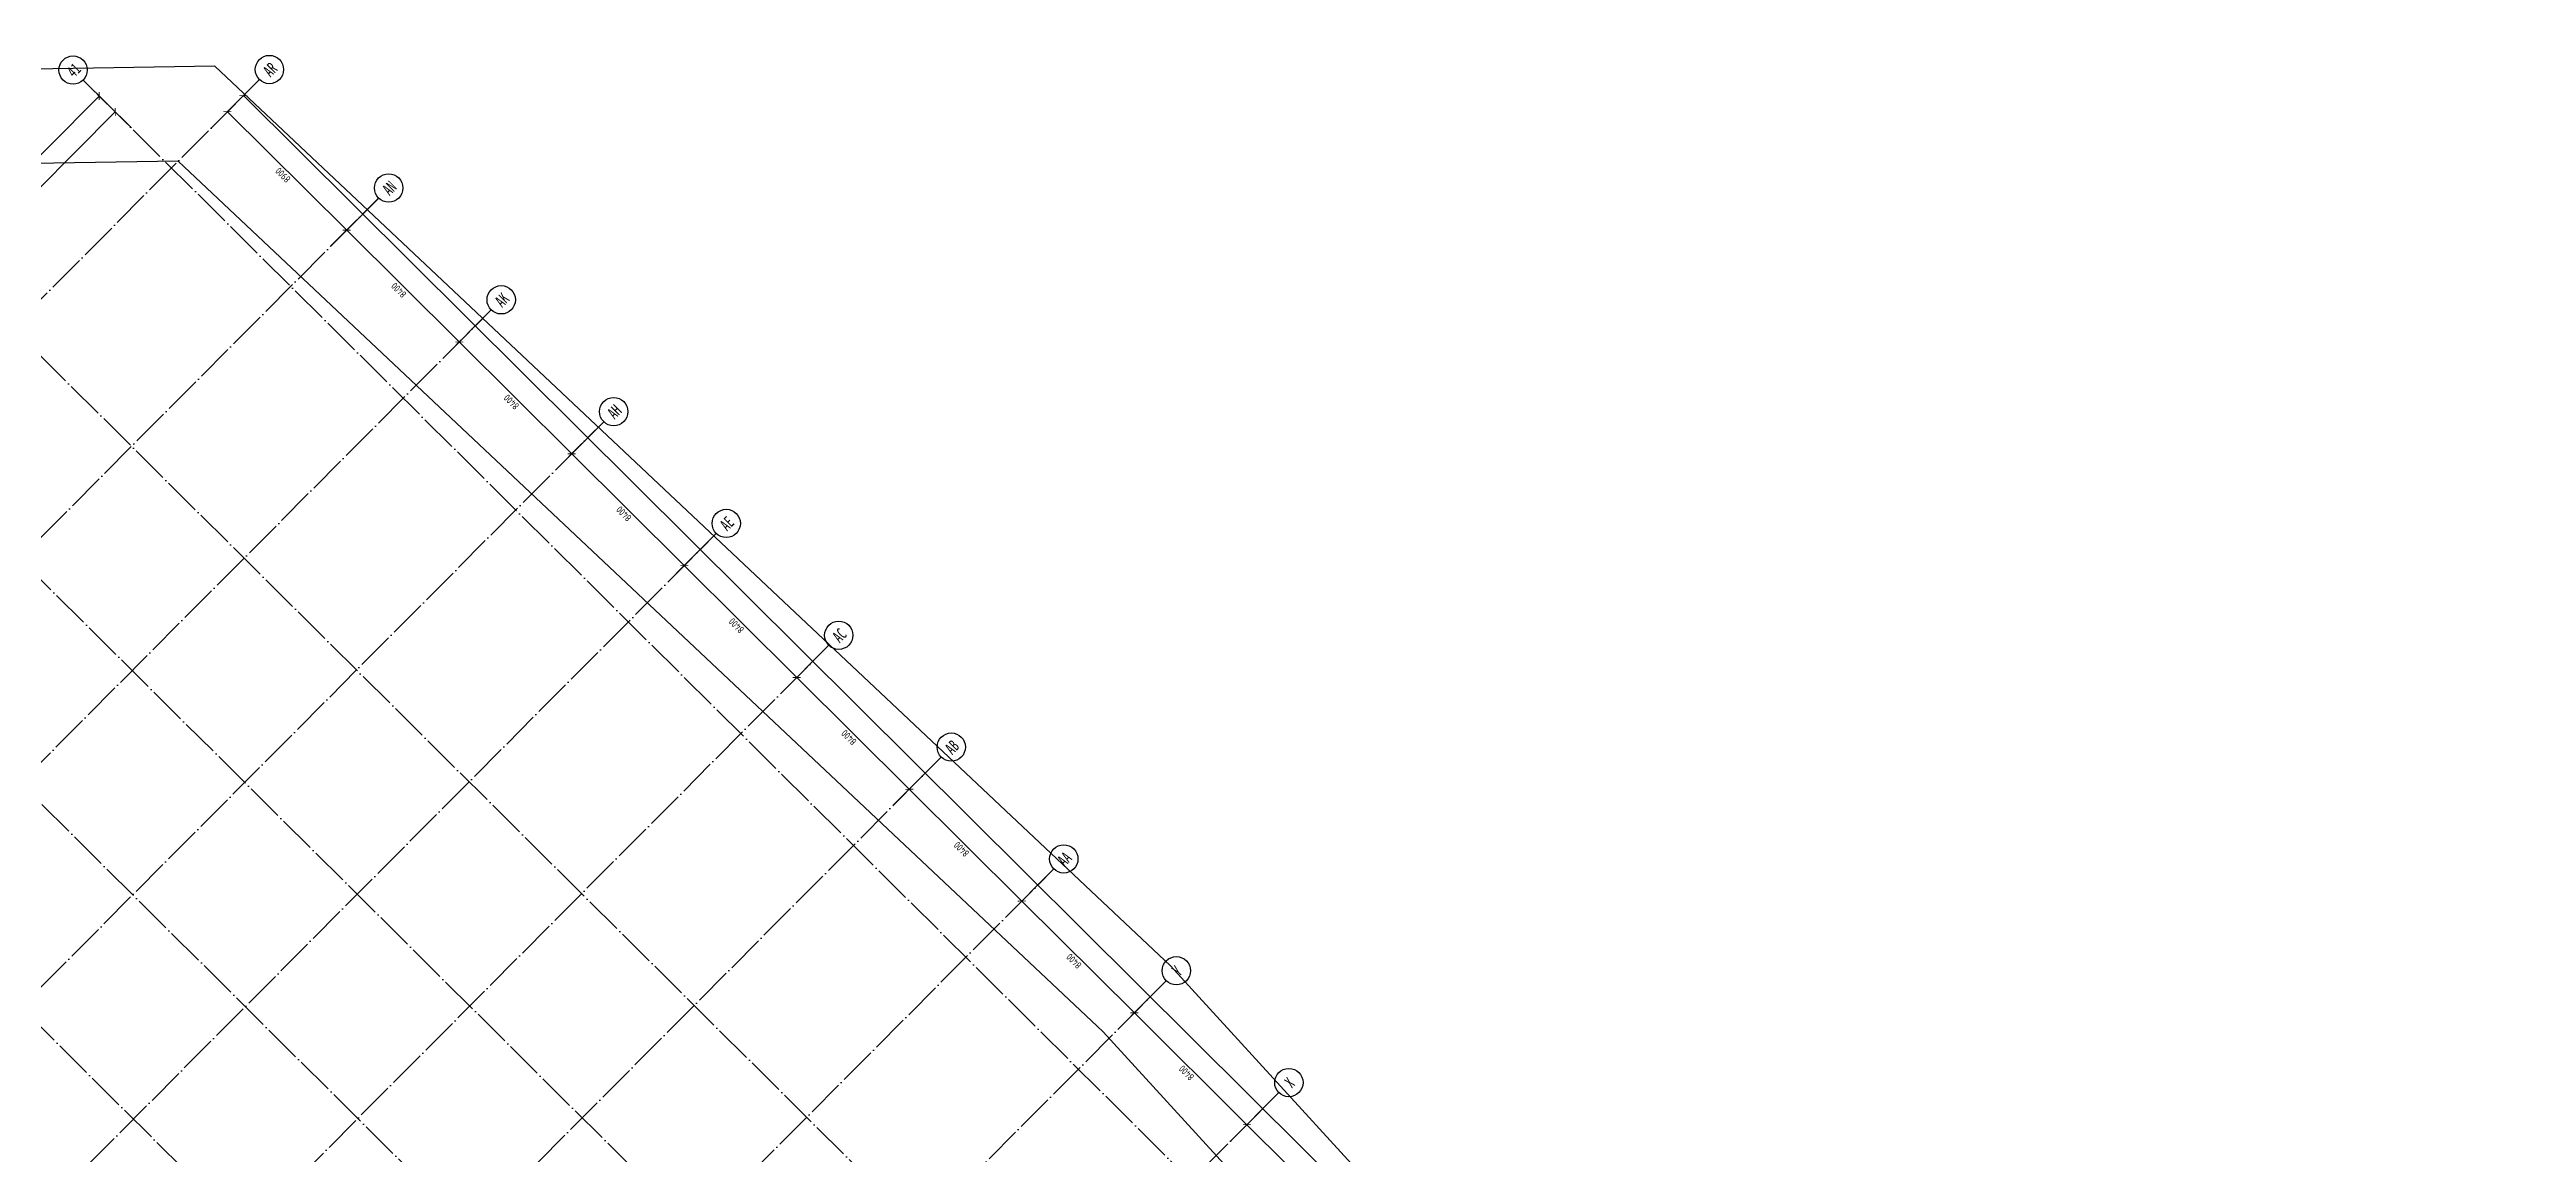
# Model space of a CAD drawing. Extents: x 517634312 to 520012312, y 3499191844 to 3500891844.
# Drawn here: x 518837176 to 518968283, y 3499988429 to 3500046911 of the extents above; entities that cross this region are included whole.
import ezdxf
from ezdxf.enums import TextEntityAlignment as Align

# ---------------------------------------------------------------- set-up
doc = ezdxf.new("R2010")
doc.units = 0
doc.header["$LTSCALE"] = 1000
doc.header["$MEASUREMENT"] = 0
doc.header["$PDMODE"] = 1
doc.linetypes.add('CENTER', pattern=[2, 1.25, -0.25, 0.25, -0.25])
doc.linetypes.add('DOTE', pattern=[2.42, 2, -0.2, 0.02, -0.2])
doc.layers.get('0').update_dxf_attribs({"linetype": 'CONTINUOUS'})
doc.layers.get('DEFPOINTS').update_dxf_attribs({"color": 8, "linetype": 'CONTINUOUS'})
for name, color, linetype in [('AD-AXIS-CRCL', 3, 'CONTINUOUS'), ('AD-AXIS-DIMS', 3, 'CONTINUOUS'), ('AD-AXIS-NUMB', 255, 'CONTINUOUS'), ('XD-AXIS-AXIS', 1, 'CENTER')]:
    doc.layers.add(name, color=color, linetype=linetype)
doc.styles.add('TH-STYLE1', font='', dxfattribs={"width": 0.7})
doc.styles.add('TH-STYLE3', font='tssdeng', dxfattribs={"width": 0.7, "bigfont": 'tssdchn'})
doc.styles.get('TH-STYLE1').set_extended_font_data('STFangsong')
doc.dimstyles.new('TH-DIM150', dxfattribs={"dimscale": 150, "dimtxt": 2.5, "dimasz": 2, "dimexe": 1, "dimexo": 1, "dimgap": 0.8, "dimtad": 1, "dimdec": 0, "dimdsep": 46, "dimtxsty": 'TH-STYLE3', "dimblk1": 'ARCHTICK', "dimblk2": 'ARCHTICK', "dimsah": 1, "dimcen": -1, "dimclrd": 256, "dimclre": 256, "dimclrt": 256, "dimazin": 0, "dimtfac": 1, "dimtdec": 0, "dimtix": 1, "dimtmove": 2, "dimatfit": 0, "dimldrblk": 'ARCHTICK', "dimfxl": 0, "dimtolj": 1, "dimtzin": 0, "dimlwd": -1, "dimlwe": -1, "dimarcsym": 0})

# ---------------------------------------------------------------- blocks, each defined once
blk = doc.blocks.new('sggfdagfdagdaf')
at = {"layer": 'XD-AXIS-AXIS', "linetype": 'DOTE'}
for p, q in [((-1303152, -534624), (-1303152, -352224)), ((-1294752, -534624), (-1294752, -352224)), ((-1286352, -534624), (-1286352, -352224)), ((-1277952, -534624), (-1277952, -352224)), ((-1266002, -534624), (-1266002, -352224)), ((-1449152, -358824), (-1259402, -358824)), ((-1350152, -367724), (-1259402, -367724)), ((-1350152, -376124), (-1259402, -376124)), ((-1350152, -384524), (-1259402, -384524)), ((-1350152, -392924), (-1259402, -392924)), ((-1350152, -401324), (-1259402, -401324)), ((-1350152, -409724), (-1259402, -409724)), ((-1350152, -418124), (-1259402, -418124)), ((-1350152, -426524), (-1259402, -426524)), ((-1449152, -434924), (-1259402, -434924))]:
    blk.add_line(p, q, dxfattribs=at)
blk = doc.blocks.new('_ArchTick')
at = {"color": 0, "linetype": 'ByBlock', "const_width": 0.15}
blk.add_lwpolyline([(-0.5, -0.5), (0.5, 0.5)], dxfattribs=at)
blk = doc.blocks.new('*D16')
at = {"layer": 'AD-AXIS-DIMS', "transparency": 16777216}
for p, q in [((518900130, 3499989529), (518900659, 3499990061)), ((518906509, 3499984031), (518900553, 3499989954)), ((518906086, 3499983606), (518906615, 3499984137))]:
    blk.add_line(p, q, dxfattribs=at)
at = {"layer": 'DEFPOINTS', "color": 0, "transparency": 16777216}
for p in [(518900553, 3499989954), (518899707, 3499989103), (518905663, 3499983180)]:
    blk.add_point(p, dxfattribs=at)
at = {"layer": 'AD-AXIS-DIMS', "transparency": 16777216, "xscale": 300, "yscale": 300, "zscale": 300}
for p, rotation in [((518900553, 3499989954), 135.1572922593425), ((518906509, 3499984031), 315.1572922593425)]:
    blk.add_blockref('_ArchTick', p, dxfattribs=dict(at, rotation=rotation))
at = {"layer": 'AD-AXIS-DIMS', "transparency": 16777216, "insert": (518903314, 3499986775), "char_height": 375, "attachment_point": 5, "rotation": 135.15729, "style": 'TH-STYLE3'}
blk.add_mtext('\\A1;8400', dxfattribs=at)
blk = doc.blocks.new('*D17')
at = {"layer": 'AD-AXIS-DIMS', "transparency": 16777216}
for p, q in [((518894174, 3499995452), (518894703, 3499995984)), ((518900553, 3499989954), (518894597, 3499995878)), ((518900130, 3499989529), (518900659, 3499990061))]:
    blk.add_line(p, q, dxfattribs=at)
at = {"layer": 'DEFPOINTS', "color": 0, "transparency": 16777216}
for p in [(518894597, 3499995878), (518893751, 3499995027), (518899707, 3499989103)]:
    blk.add_point(p, dxfattribs=at)
at = {"layer": 'AD-AXIS-DIMS', "transparency": 16777216, "xscale": 300, "yscale": 300, "zscale": 300}
for p, rotation in [((518894597, 3499995878), 135.1572922593425), ((518900553, 3499989954), 315.1572922593425)]:
    blk.add_blockref('_ArchTick', p, dxfattribs=dict(at, rotation=rotation))
at = {"layer": 'AD-AXIS-DIMS', "transparency": 16777216, "insert": (518897358, 3499992698), "char_height": 375, "attachment_point": 5, "rotation": 135.15729, "style": 'TH-STYLE3'}
blk.add_mtext('\\A1;8400', dxfattribs=at)
blk = doc.blocks.new('*D18')
at = {"layer": 'AD-AXIS-DIMS', "transparency": 16777216}
for p, q in [((518888218, 3500001376), (518888747, 3500001907)), ((518894597, 3499995878), (518888641, 3500001801)), ((518894174, 3499995452), (518894703, 3499995984))]:
    blk.add_line(p, q, dxfattribs=at)
at = {"layer": 'DEFPOINTS', "color": 0, "transparency": 16777216}
for p in [(518888641, 3500001801), (518887795, 3500000950), (518893751, 3499995027)]:
    blk.add_point(p, dxfattribs=at)
at = {"layer": 'AD-AXIS-DIMS', "transparency": 16777216, "xscale": 300, "yscale": 300, "zscale": 300}
for p, rotation in [((518888641, 3500001801), 135.1572922593425), ((518894597, 3499995878), 315.1572922593425)]:
    blk.add_blockref('_ArchTick', p, dxfattribs=dict(at, rotation=rotation))
at = {"layer": 'AD-AXIS-DIMS', "transparency": 16777216, "insert": (518891402, 3499998621), "char_height": 375, "attachment_point": 5, "rotation": 135.15729, "style": 'TH-STYLE3'}
blk.add_mtext('\\A1;8400', dxfattribs=at)
blk = doc.blocks.new('*D19')
at = {"layer": 'AD-AXIS-DIMS', "transparency": 16777216}
for p, q in [((518882262, 3500007299), (518882791, 3500007831)), ((518888641, 3500001801), (518882685, 3500007724)), ((518888218, 3500001376), (518888747, 3500001907))]:
    blk.add_line(p, q, dxfattribs=at)
at = {"layer": 'DEFPOINTS', "color": 0, "transparency": 16777216}
for p in [(518882685, 3500007724), (518881839, 3500006874), (518887795, 3500000950)]:
    blk.add_point(p, dxfattribs=at)
at = {"layer": 'AD-AXIS-DIMS', "transparency": 16777216, "xscale": 300, "yscale": 300, "zscale": 300}
for p, rotation in [((518882685, 3500007724), 135.1572922593425), ((518888641, 3500001801), 315.1572922593425)]:
    blk.add_blockref('_ArchTick', p, dxfattribs=dict(at, rotation=rotation))
at = {"layer": 'AD-AXIS-DIMS', "transparency": 16777216, "insert": (518885446, 3500004545), "char_height": 375, "attachment_point": 5, "rotation": 135.15729, "style": 'TH-STYLE3'}
blk.add_mtext('\\A1;8400', dxfattribs=at)
blk = doc.blocks.new('*D20')
at = {"layer": 'AD-AXIS-DIMS', "transparency": 16777216}
for p, q in [((518876306, 3500013222), (518876835, 3500013754)), ((518882685, 3500007724), (518876729, 3500013648)), ((518882262, 3500007299), (518882791, 3500007831))]:
    blk.add_line(p, q, dxfattribs=at)
at = {"layer": 'DEFPOINTS', "color": 0, "transparency": 16777216}
for p in [(518876729, 3500013648), (518875883, 3500012797), (518881839, 3500006874)]:
    blk.add_point(p, dxfattribs=at)
at = {"layer": 'AD-AXIS-DIMS', "transparency": 16777216, "xscale": 300, "yscale": 300, "zscale": 300}
for p, rotation in [((518876729, 3500013648), 135.1572922593425), ((518882685, 3500007724), 315.1572922593425)]:
    blk.add_blockref('_ArchTick', p, dxfattribs=dict(at, rotation=rotation))
at = {"layer": 'AD-AXIS-DIMS', "transparency": 16777216, "insert": (518879490, 3500010468), "char_height": 375, "attachment_point": 5, "rotation": 135.15729, "style": 'TH-STYLE3'}
blk.add_mtext('\\A1;8400', dxfattribs=at)
blk = doc.blocks.new('*D21')
at = {"layer": 'AD-AXIS-DIMS', "transparency": 16777216}
for p, q in [((518870350, 3500019146), (518870879, 3500019677)), ((518876729, 3500013648), (518870773, 3500019571)), ((518876306, 3500013222), (518876835, 3500013754))]:
    blk.add_line(p, q, dxfattribs=at)
at = {"layer": 'DEFPOINTS', "color": 0, "transparency": 16777216}
for p in [(518870773, 3500019571), (518869927, 3500018720), (518875883, 3500012797)]:
    blk.add_point(p, dxfattribs=at)
at = {"layer": 'AD-AXIS-DIMS', "transparency": 16777216, "xscale": 300, "yscale": 300, "zscale": 300}
for p, rotation in [((518870773, 3500019571), 135.1572922593425), ((518876729, 3500013648), 315.1572922593425)]:
    blk.add_blockref('_ArchTick', p, dxfattribs=dict(at, rotation=rotation))
at = {"layer": 'AD-AXIS-DIMS', "transparency": 16777216, "insert": (518873534, 3500016391), "char_height": 375, "attachment_point": 5, "rotation": 135.15729, "style": 'TH-STYLE3'}
blk.add_mtext('\\A1;8400', dxfattribs=at)
blk = doc.blocks.new('*D22')
at = {"layer": 'AD-AXIS-DIMS', "transparency": 16777216}
for p, q in [((518864394, 3500025069), (518864923, 3500025601)), ((518870773, 3500019571), (518864817, 3500025495)), ((518870350, 3500019146), (518870879, 3500019677))]:
    blk.add_line(p, q, dxfattribs=at)
at = {"layer": 'DEFPOINTS', "color": 0, "transparency": 16777216}
for p in [(518864817, 3500025495), (518863971, 3500024644), (518869927, 3500018720)]:
    blk.add_point(p, dxfattribs=at)
at = {"layer": 'AD-AXIS-DIMS', "transparency": 16777216, "xscale": 300, "yscale": 300, "zscale": 300}
for p, rotation in [((518864817, 3500025495), 135.1572922593425), ((518870773, 3500019571), 315.1572922593425)]:
    blk.add_blockref('_ArchTick', p, dxfattribs=dict(at, rotation=rotation))
at = {"layer": 'AD-AXIS-DIMS', "transparency": 16777216, "insert": (518867578, 3500022315), "char_height": 375, "attachment_point": 5, "rotation": 135.15729, "style": 'TH-STYLE3'}
blk.add_mtext('\\A1;8400', dxfattribs=at)
blk = doc.blocks.new('*D23')
at = {"layer": 'AD-AXIS-DIMS', "transparency": 16777216}
for p, q in [((518858438, 3500030992), (518858967, 3500031524)), ((518864817, 3500025495), (518858861, 3500031418)), ((518864394, 3500025069), (518864923, 3500025601))]:
    blk.add_line(p, q, dxfattribs=at)
at = {"layer": 'DEFPOINTS', "color": 0, "transparency": 16777216}
for p in [(518858861, 3500031418), (518858015, 3500030567), (518863971, 3500024644)]:
    blk.add_point(p, dxfattribs=at)
at = {"layer": 'AD-AXIS-DIMS', "transparency": 16777216, "xscale": 300, "yscale": 300, "zscale": 300}
for p, rotation in [((518858861, 3500031418), 135.1572922593425), ((518864817, 3500025495), 315.1572922593425)]:
    blk.add_blockref('_ArchTick', p, dxfattribs=dict(at, rotation=rotation))
at = {"layer": 'AD-AXIS-DIMS', "transparency": 16777216, "insert": (518861622, 3500028238), "char_height": 375, "attachment_point": 5, "rotation": 135.15729, "style": 'TH-STYLE3'}
blk.add_mtext('\\A1;8400', dxfattribs=at)
blk = doc.blocks.new('*D24')
at = {"layer": 'AD-AXIS-DIMS', "transparency": 16777216}
for p, q in [((518852482, 3500036916), (518853011, 3500037448)), ((518858861, 3500031418), (518852905, 3500037341)), ((518858438, 3500030992), (518858967, 3500031524))]:
    blk.add_line(p, q, dxfattribs=at)
at = {"layer": 'DEFPOINTS', "color": 0, "transparency": 16777216}
for p in [(518852905, 3500037341), (518852059, 3500036490), (518858015, 3500030567)]:
    blk.add_point(p, dxfattribs=at)
at = {"layer": 'AD-AXIS-DIMS', "transparency": 16777216, "xscale": 300, "yscale": 300, "zscale": 300}
for p, rotation in [((518852905, 3500037341), 135.1572922593425), ((518858861, 3500031418), 315.1572922593425)]:
    blk.add_blockref('_ArchTick', p, dxfattribs=dict(at, rotation=rotation))
at = {"layer": 'AD-AXIS-DIMS', "transparency": 16777216, "insert": (518855666, 3500034162), "char_height": 375, "attachment_point": 5, "rotation": 135.15729, "style": 'TH-STYLE3'}
blk.add_mtext('\\A1;8400', dxfattribs=at)
blk = doc.blocks.new('*D25')
at = {"layer": 'AD-AXIS-DIMS', "transparency": 16777216}
for p, q in [((518846172, 3500043192), (518846700, 3500043724)), ((518852905, 3500037341), (518846595, 3500043617)), ((518852482, 3500036916), (518853011, 3500037448))]:
    blk.add_line(p, q, dxfattribs=at)
at = {"layer": 'DEFPOINTS', "color": 0, "transparency": 16777216}
for p in [(518846595, 3500043617), (518845748, 3500042766), (518852059, 3500036490)]:
    blk.add_point(p, dxfattribs=at)
at = {"layer": 'AD-AXIS-DIMS', "transparency": 16777216, "xscale": 300, "yscale": 300, "zscale": 300}
for p, rotation in [((518846595, 3500043617), 135.1572922593425), ((518852905, 3500037341), 315.1572922593425)]:
    blk.add_blockref('_ArchTick', p, dxfattribs=dict(at, rotation=rotation))
at = {"layer": 'AD-AXIS-DIMS', "transparency": 16777216, "insert": (518849533, 3500040261), "char_height": 375, "attachment_point": 5, "rotation": 135.15729, "style": 'TH-STYLE3'}
blk.add_mtext('\\A1;8900', dxfattribs=at)
blk = doc.blocks.new('*D26')
at = {"layer": 'AD-AXIS-DIMS', "transparency": 16777216}
for p, q in [((518847018, 3500044043), (518847547, 3500044574)), ((518967411, 3499925154), (518847441, 3500044468)), ((518966988, 3499924729), (518967517, 3499925261))]:
    blk.add_line(p, q, dxfattribs=at)
at = {"layer": 'DEFPOINTS', "color": 0, "transparency": 16777216}
for p in [(518847441, 3500044468), (518846595, 3500043617), (518966565, 3499924304)]:
    blk.add_point(p, dxfattribs=at)
at = {"layer": 'AD-AXIS-DIMS', "transparency": 16777216, "xscale": 300, "yscale": 300, "zscale": 300}
for p, rotation in [((518847441, 3500044468), 135.1572922593425), ((518967411, 3499925154), 315.1572922593425)]:
    blk.add_blockref('_ArchTick', p, dxfattribs=dict(at, rotation=rotation))
at = {"layer": 'AD-AXIS-DIMS', "transparency": 16777216, "insert": (518907209, 3499984593), "char_height": 375, "attachment_point": 5, "rotation": 135.15729, "style": 'TH-STYLE3'}
blk.add_mtext('\\A1;169200', dxfattribs=at)
blk = doc.blocks.new('_A-axiso')
blk.add_circle((0, 0), 0.5)
at = {"layer": 'AD-AXIS-NUMB', "style": 'TH-STYLE1', "width": 0.7}
blk.add_attdef('A', text='', height=0.56, dxfattribs=at).set_placement((-0.25, -0.28), (0.25, -0.28), align=Align.FIT)
blk = doc.blocks.new('*D27')
at = {"layer": 'AD-AXIS-DIMS', "transparency": 16777216}
for p, q in [((518840655, 3500043601), (518832228, 3500035128)), ((518841080, 3500043178), (518840549, 3500043707)), ((518832654, 3500034705), (518832122, 3500035234))]:
    blk.add_line(p, q, dxfattribs=at)
at = {"layer": 'DEFPOINTS', "color": 0, "transparency": 16777216}
for p in [(518841506, 3500042755), (518832228, 3500035128), (518833079, 3500034282)]:
    blk.add_point(p, dxfattribs=at)
at = {"layer": 'AD-AXIS-DIMS', "transparency": 16777216, "xscale": 300, "yscale": 300, "zscale": 300}
for p, rotation in [((518840655, 3500043601), 45.15729225934245), ((518832228, 3500035128), 225.1572922593424)]:
    blk.add_blockref('_ArchTick', p, dxfattribs=dict(at, rotation=rotation))
at = {"layer": 'AD-AXIS-DIMS', "transparency": 16777216, "insert": (518836224, 3500039581), "char_height": 375, "attachment_point": 5, "rotation": 45.15729, "style": 'TH-STYLE3'}
blk.add_mtext('\\A1;11950', dxfattribs=at)
blk = doc.blocks.new('*D48')
at = {"layer": 'AD-AXIS-DIMS', "transparency": 16777216}
for p, q in [((518839804, 3500044447), (518715308, 3499919265)), ((518840230, 3500044024), (518839698, 3500044553)), ((518715733, 3499918842), (518715201, 3499919371))]:
    blk.add_line(p, q, dxfattribs=at)
at = {"layer": 'DEFPOINTS', "color": 0, "transparency": 16777216}
for p in [(518840655, 3500043601), (518715308, 3499919265), (518716158, 3499918419)]:
    blk.add_point(p, dxfattribs=at)
at = {"layer": 'AD-AXIS-DIMS', "transparency": 16777216, "xscale": 300, "yscale": 300, "zscale": 300}
for p, rotation in [((518839804, 3500044447), 45.15729225934245), ((518715308, 3499919265), 225.1572922593424)]:
    blk.add_blockref('_ArchTick', p, dxfattribs=dict(at, rotation=rotation))
at = {"layer": 'AD-AXIS-DIMS', "transparency": 16777216, "insert": (518777338, 3499982073), "char_height": 375, "attachment_point": 5, "rotation": 45.15729, "style": 'TH-STYLE3'}
blk.add_mtext('\\A1;176550', dxfattribs=at)
blk = doc.blocks.new('XINDEHAHAHDDAADD')
at = {"layer": 'DEFPOINTS'}
blk.add_lwpolyline([(-140.02, 6.29), (-130.02, -3.5), (-91.96, -3.5), (-51.85, 0), (38.77, 0), (48.77, 10.27), (47.23, 67.2), (49.15, 107.26), (47.27, 176.73), (37.28, 186.46), (-143.72, 186.46)], close=True, dxfattribs=at)
at = {"layer": 'DEFPOINTS', "color": 5}
blk.add_lwpolyline([(-135.06, 8.44), (-127.98, 1.5), (-92.18, 1.5), (-52.06, 5), (36.66, 5), (43.72, 12.25), (42.23, 67.25), (44.15, 107.32), (42.33, 174.57), (35.24, 181.46), (-138.62, 181.46)], close=True, dxfattribs=at)

msp = doc.modelspace()

# ---------------------------------------------------------------- linework, layer by layer
at = {"layer": 'AD-AXIS-CRCL'}
for points in [[(518838953.2, 3500045293.3), (518841505.8, 3500042754.7)], [(518845748.4, 3500042766.3), (518848287, 3500045318.9)], [(518852058.9, 3500036490.4), (518854597.5, 3500039043)], [(518858014.9, 3500030567), (518860553.5, 3500033119.6)], [(518863970.9, 3500024643.7), (518866509.5, 3500027196.2)], [(518869926.9, 3500018720.3), (518872465.5, 3500021272.8)], [(518875882.9, 3500012796.9), (518878421.4, 3500015349.5)], [(518881838.8, 3500006873.5), (518884377.4, 3500009426.1)], [(518887794.8, 3500000950.2), (518890333.4, 3500003502.7)], [(518893750.8, 3499995026.8), (518896289.4, 3499997579.4)], [(518899706.8, 3499989103.4), (518902245.4, 3499991656)]]:
    msp.add_lwpolyline(points, dxfattribs=at)

# ---------------------------------------------------------------- block references
at = {"color": 2, "rotation": 45.15729226668542}
msp.add_blockref('sggfdagfdagdaf', (519481947.8, 3501191321.3), dxfattribs=at)
at = {"layer": 'AD-AXIS-CRCL'}
ref = msp.add_blockref('_A-axiso', (518838421.5, 3500045822.2), dxfattribs=dict(at, xscale=1500, yscale=1500, rotation=45.15729225934248))
ref.add_attrib('A', '41', dxfattribs={"layer": 'AD-AXIS-NUMB', "height": 625, "rotation": 45.157295, "style": 'TH-STYLE1', "width": 0.7}).set_placement((518838812.6, 3500045466.3), align=Align.BOTTOM_CENTER)
ref = msp.add_blockref('_A-axiso', (518848815.9, 3500045850.7), dxfattribs=dict(at, xscale=1500, yscale=1500, rotation=45.15729225934248))
ref.add_attrib('A', 'AR', dxfattribs={"layer": 'AD-AXIS-NUMB', "height": 625, "rotation": 45.157295, "style": 'TH-STYLE1', "width": 0.7}).set_placement((518849207.1, 3500045494.8), align=Align.BOTTOM_CENTER)
ref = msp.add_blockref('_A-axiso', (518855126.4, 3500039574.7), dxfattribs=dict(at, xscale=1500, yscale=1500, rotation=45.15729225934248))
ref.add_attrib('A', 'AN', dxfattribs={"layer": 'AD-AXIS-NUMB', "height": 625, "rotation": 45.157295, "style": 'TH-STYLE1', "width": 0.7}).set_placement((518855517.6, 3500039218.9), align=Align.BOTTOM_CENTER)
ref = msp.add_blockref('_A-axiso', (518861082.4, 3500033651.4), dxfattribs=dict(at, xscale=1500, yscale=1500, rotation=45.15729225934248))
ref.add_attrib('A', 'AK', dxfattribs={"layer": 'AD-AXIS-NUMB', "height": 625, "rotation": 45.157295, "style": 'TH-STYLE1', "width": 0.7}).set_placement((518861473.5, 3500033295.5), align=Align.BOTTOM_CENTER)
ref = msp.add_blockref('_A-axiso', (518867038.4, 3500027728), dxfattribs=dict(at, xscale=1500, yscale=1500, rotation=45.15729225934248))
ref.add_attrib('A', 'AH', dxfattribs={"layer": 'AD-AXIS-NUMB', "height": 625, "rotation": 45.157295, "style": 'TH-STYLE1', "width": 0.7}).set_placement((518867429.5, 3500027372.2), align=Align.BOTTOM_CENTER)
ref = msp.add_blockref('_A-axiso', (518872994.3, 3500021804.6), dxfattribs=dict(at, xscale=1500, yscale=1500, rotation=45.15729225934248))
ref.add_attrib('A', 'AE', dxfattribs={"layer": 'AD-AXIS-NUMB', "height": 625, "rotation": 45.157295, "style": 'TH-STYLE1', "width": 0.7}).set_placement((518873385.5, 3500021448.8), align=Align.BOTTOM_CENTER)
ref = msp.add_blockref('_A-axiso', (518878950.3, 3500015881.3), dxfattribs=dict(at, xscale=1500, yscale=1500, rotation=45.15729225934248))
ref.add_attrib('A', 'AC', dxfattribs={"layer": 'AD-AXIS-NUMB', "height": 625, "rotation": 45.157295, "style": 'TH-STYLE1', "width": 0.7}).set_placement((518879341.5, 3500015525.4), align=Align.BOTTOM_CENTER)
ref = msp.add_blockref('_A-axiso', (518884906.3, 3500009957.9), dxfattribs=dict(at, xscale=1500, yscale=1500, rotation=45.15729225934248))
ref.add_attrib('A', 'AB', dxfattribs={"layer": 'AD-AXIS-NUMB', "height": 625, "rotation": 45.157295, "style": 'TH-STYLE1', "width": 0.7}).set_placement((518885297.5, 3500009602.1), align=Align.BOTTOM_CENTER)
ref = msp.add_blockref('_A-axiso', (518890862.3, 3500004034.5), dxfattribs=dict(at, xscale=1500, yscale=1500, rotation=45.15729225934248))
ref.add_attrib('A', 'AA', dxfattribs={"layer": 'AD-AXIS-NUMB', "height": 625, "rotation": 45.157295, "style": 'TH-STYLE1', "width": 0.7}).set_placement((518891253.4, 3500003678.7), align=Align.BOTTOM_CENTER)
ref = msp.add_blockref('_A-axiso', (518896818.3, 3499998111.2), dxfattribs=dict(at, xscale=1500, yscale=1500, rotation=45.15729225934248))
ref.add_attrib('A', 'Y', dxfattribs={"layer": 'AD-AXIS-NUMB', "height": 625, "rotation": 45.157295, "style": 'TH-STYLE1', "width": 0.7}).set_placement((518897209.4, 3499997755.3), align=Align.BOTTOM_CENTER)
ref = msp.add_blockref('_A-axiso', (518902774.2, 3499992187.8), dxfattribs=dict(at, xscale=1500, yscale=1500, rotation=45.15729225934248))
ref.add_attrib('A', 'X', dxfattribs={"layer": 'AD-AXIS-NUMB', "height": 625, "rotation": 45.157295, "style": 'TH-STYLE1', "width": 0.7}).set_placement((518903165.4, 3499991831.9), align=Align.BOTTOM_CENTER)
at = {"layer": 'DEFPOINTS', "xscale": 999.9999999999998, "yscale": 999.9999999999998, "zscale": 999.9999999999998, "rotation": 45.15729225934248}
msp.add_blockref('XINDEHAHAHDDAADD', (518937909.5, 3499887885.3), dxfattribs=at)

# ---------------------------------------------------------------- dimensions: what is measured, and where the dimension line sits
at = {"layer": 'AD-AXIS-DIMS'}
for base, p1, p2, angle, picture, middle in [((518715307.6, 3499919265.1), (518840655, 3500043600.9), (518716158.4, 3499918418.9), 45.157292, '*D48', (518777337.8, 3499982072.9)), ((518847440.8, 3500044468.1), (518966565.1, 3499924303.6), (518846594.6, 3500043617.2), 135.157292, '*D26', (518907209.2, 3499984593.2)), ((518832228.3, 3500035127.8), (518841505.8, 3500042754.7), (518833079.1, 3500034281.6), 45.157292, '*D27', (518836223.6, 3500039581.2)), ((518846594.6, 3500043617.2), (518852058.9, 3500036490.4), (518845748.4, 3500042766.3), 135.157292, '*D25', (518849533, 3500040261.2)), ((518852905.1, 3500037341.2), (518858014.9, 3500030567), (518852058.9, 3500036490.4), 135.157292, '*D24', (518855666.3, 3500034161.5)), ((518858861.1, 3500031417.9), (518863970.9, 3500024643.7), (518858014.9, 3500030567), 135.157292, '*D23', (518861622.3, 3500028238.2)), ((518864817.1, 3500025494.5), (518869926.9, 3500018720.3), (518863970.9, 3500024643.7), 135.157292, '*D22', (518867578.2, 3500022314.8)), ((518870773.1, 3500019571.1), (518875882.9, 3500012796.9), (518869926.9, 3500018720.3), 135.157292, '*D21', (518873534.2, 3500016391.4)), ((518876729.1, 3500013647.8), (518881838.8, 3500006873.5), (518875882.9, 3500012796.9), 135.157292, '*D20', (518879490.2, 3500010468.1)), ((518882685, 3500007724.4), (518887794.8, 3500000950.2), (518881838.8, 3500006873.5), 135.157292, '*D19', (518885446.2, 3500004544.7)), ((518888641, 3500001801), (518893750.8, 3499995026.8), (518887794.8, 3500000950.2), 135.157292, '*D18', (518891402.2, 3499998621.3)), ((518894597, 3499995877.7), (518899706.8, 3499989103.4), (518893750.8, 3499995026.8), 135.157292, '*D17', (518897358.2, 3499992698)), ((518900553, 3499989954.3), (518905662.8, 3499983180.1), (518899706.8, 3499989103.4), 135.157292, '*D16', (518903314.1, 3499986774.6))]:
    dim = msp.add_linear_dim(base=base, p1=p1, p2=p2, angle=angle, dimstyle='TH-DIM150', dxfattribs=at)
    dim.commit()
    dim.dimension.update_dxf_attribs({"geometry": picture, "text_midpoint": middle})

doc.saveas('drawing.dxf')
